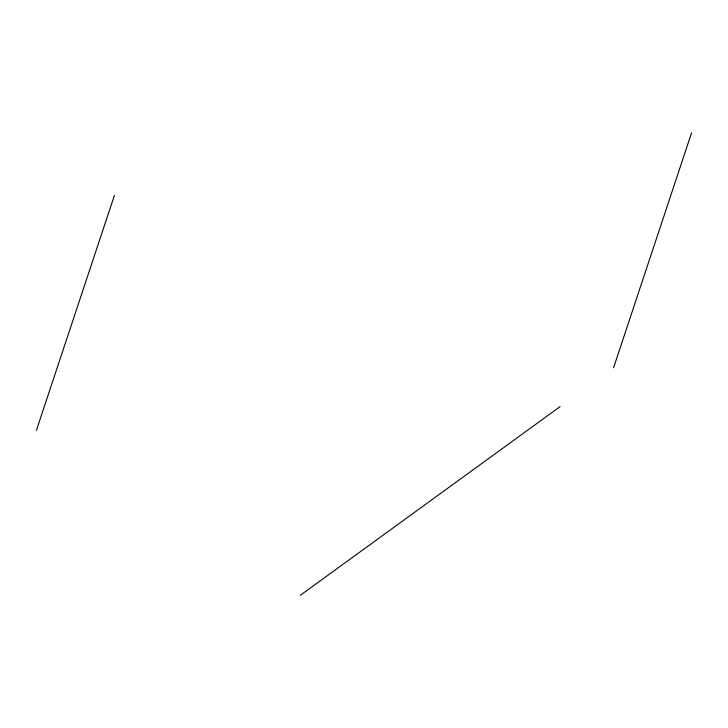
<?xml version="1.0" encoding="UTF-8"?>
<svg xmlns="http://www.w3.org/2000/svg" width="728" height="728" viewBox="0 0 728 728"><rect width="100%" height="100%" fill="white"/><g stroke="black" fill="none" stroke-linecap="round" stroke-linejoin="round"><path stroke-width="1.09" d="M36.4 430.375L114.433 195.359M613.567 367.767L691.6 132.751M300.409 595.249L560.096 406.606"/></g></svg>
